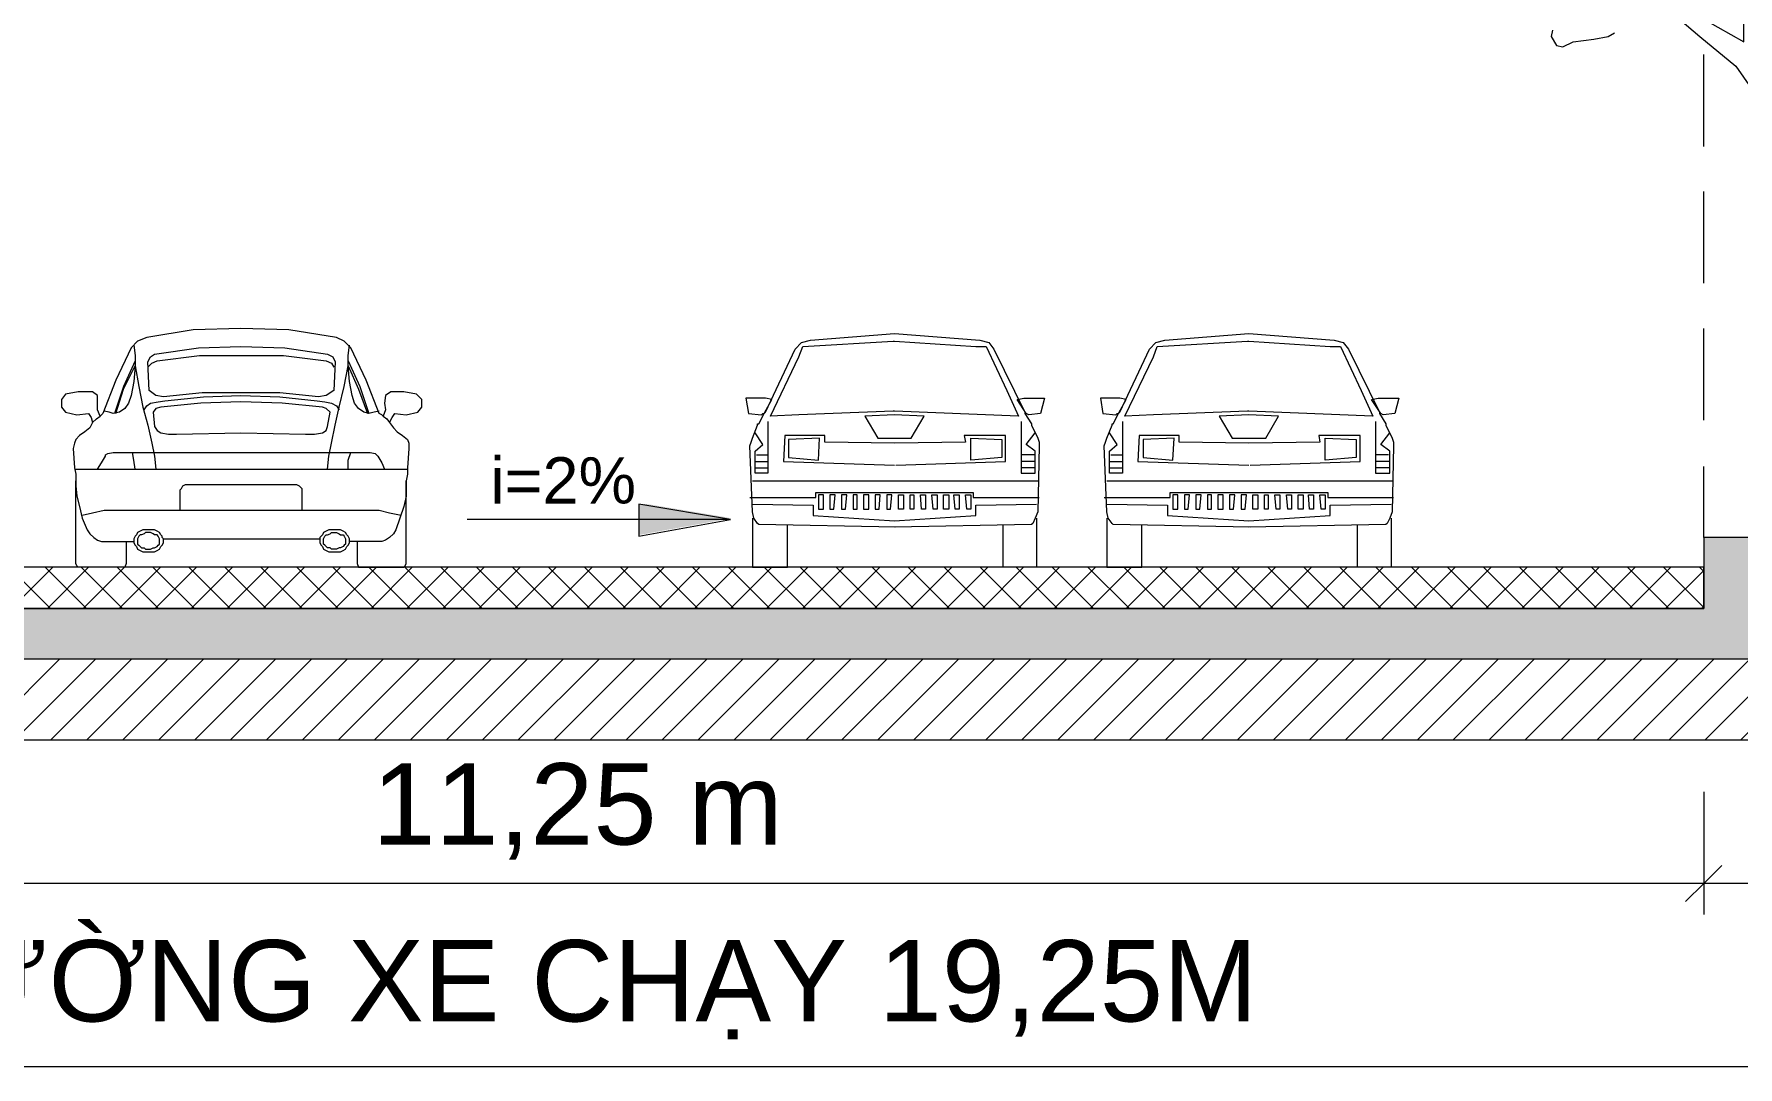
# Model space of a CAD drawing. Header units: millimetres. Extents: x 583747 to 595948, y 2304962 to 2309584.
# Drawn here: x 595637.26 to 595645.64, y 2306904.65 to 2306909.73 of the extents above; entities that cross this region are included whole.
import ezdxf

# ---------------------------------------------------------------- set-up
doc = ezdxf.new("R2010")
doc.units = ezdxf.units.MM
doc.layers.add('CPG_LU_VILLAS', color=7, linetype='Continuous', lineweight=5, true_color=0xff9d61)
doc.layers.add('PDF_Geometry', color=7, linetype='Continuous', true_color=0xeeefee)
doc.layers.add('PDF_Solid Fills', color=7, linetype='Continuous', true_color=0xffffff)
doc.layers.add('PDF_Text', color=7, linetype='Continuous')
doc.layers.add('xref.Luoi tang 1$0$KT-Kich thuoc', color=159, linetype='Continuous', lineweight=18)
doc.styles.add('PDF Arial', font='arial.ttf')

# ---------------------------------------------------------------- blocks, each defined once
blk = doc.blocks.new('1111111111111')
at = {"layer": 'PDF_Geometry', "color": 7, "lineweight": 9}
for points in [[(587223.8716, 2313300.992), (587223.878, 2313300.9603), (587223.8526, 2313300.9158), (587223.8208, 2313300.9095), (587223.77, 2313300.9349), (587223.7192, 2313300.9412), (587223.6684, 2313300.9476), (587223.5986, 2313300.9603), (587223.5669, 2313300.9793)], [(587223.3827, 2313301.2523), (587223.1224, 2313301.0428), (587222.9319, 2313300.9349), (587222.9319, 2313301.0936)], [(587223.3764, 2313301.1571), (587223.1478, 2313300.9603), (587222.97, 2313300.8143), (587222.8684, 2313300.6682), (587222.7478, 2313300.5476), (587222.6272, 2313300.2238), (587222.6145, 2313299.7603), (587222.6399, 2313299.2206), (587222.6272, 2313298.8397), (587222.6272, 2313298.4968)]]:
    blk.add_lwpolyline(points, dxfattribs=at)

msp = doc.modelspace()

# ---------------------------------------------------------------- hatches: boundary and pattern name
at = {"layer": 'CPG_LU_VILLAS'}
h = msp.add_hatch(dxfattribs=at)
h.set_pattern_fill('ANSI31', color=8)
h.set_pattern_definition([(45, (8393.86062, -6391.24092), (-0.088388347648, 0.088388347648), [])])
h.paths.add_polyline_path([(595633.8206, 2306907.1098), (595632.2206, 2306907.1098), (595632.2206, 2306906.9067), (595632.2206, 2306906.259), (595651.4706, 2306906.259), (595651.4706, 2306906.9194), (595651.3182, 2306906.9194), (595651.3182, 2306906.9575), (595651.3182, 2306907.1225), (595645.8706, 2306907.1098), (595645.8706, 2306906.9067), (595645.7182, 2306906.9067), (595645.7182, 2306906.659), (595633.9666, 2306906.659), (595633.9666, 2306906.9067), (595633.8206, 2306906.9067)])
h = msp.add_hatch(dxfattribs=at)
h.set_pattern_fill('ANSI37', color=8)
h.set_pattern_definition([(45, (8412.99662, -6391.24092), (-0.088388347648, 0.088388347648), []), (135, (8412.99662, -6391.24092), (-0.088388347648, -0.088388347648), [])])
h.paths.add_polyline_path([(595634.2206, 2306907.1098), (595634.2206, 2306906.9067), (595645.4706, 2306906.9067), (595645.4706, 2306907.1098)])
at = {"layer": 'PDF_Solid Fills', "transparency": 33554559}
for points in [[(595640.6549, 2306907.3575), (595640.2739, 2306907.4209), (595640.2358, 2306907.4209), (595640.2358, 2306907.2686), (595640.2739, 2306907.2749), (595640.3057, 2306907.2813), (595640.3438, 2306907.2876), (595640.3755, 2306907.294), (595640.4136, 2306907.3003), (595640.4454, 2306907.3067), (595640.4835, 2306907.313), (595640.5152, 2306907.3194), (595640.5533, 2306907.3257), (595640.585, 2306907.3321), (595640.6231, 2306907.3384), (595640.6866, 2306907.3511)], [(595645.4706, 2306907.2559), (595645.4706, 2306906.9067), (595634.2206, 2306906.9067), (595634.2206, 2306907.2559), (595633.9666, 2306907.2559), (595633.9666, 2306906.659), (595645.7182, 2306906.659), (595645.7182, 2306907.2559)]]:
    msp.add_hatch(color=7, dxfattribs=at).paths.add_polyline_path(points)

# ---------------------------------------------------------------- linework, layer by layer
at = {"layer": 'PDF_Geometry', "color": 7, "lineweight": 9}
for points in [[(595645.4706, 2306909.1797), (595645.4706, 2306909.6305)], [(595645.4706, 2306908.5067), (595645.4706, 2306908.9575)], [(595638.9787, 2306907.8527), (595638.9723, 2306907.859), (595638.9596, 2306907.8654), (595638.8962, 2306908.0305), (595638.82, 2306908.1892), (595638.7882, 2306908.2209), (595638.7501, 2306908.24), (595638.5152, 2306908.2781), (595638.2803, 2306908.2844), (595638.0454, 2306908.2781), (595637.8168, 2306908.24), (595637.7723, 2306908.2209), (595637.7406, 2306908.1892), (595637.6644, 2306908.0305), (595637.6009, 2306907.8654), (595637.5946, 2306907.859), (595637.5882, 2306907.8527)], [(595641.4993, 2306907.3067), (595640.8263, 2306907.3194), (595640.82, 2306907.3257), (595640.8009, 2306907.3511), (595640.7946, 2306907.3829), (595640.7819, 2306907.7067), (595640.7882, 2306907.7257), (595640.7946, 2306907.7448), (595640.82, 2306907.8083), (595640.82, 2306907.8146), (595640.8263, 2306907.8146), (595640.8517, 2306907.8654), (595640.8898, 2306907.9352), (595640.8581, 2306907.9416), (595640.7628, 2306907.9416), (595640.7755, 2306907.8654), (595640.839, 2306907.859), (595640.8454, 2306907.8654), (595640.8517, 2306907.8654), (595640.8581, 2306907.8717), (595641.0041, 2306908.1829), (595641.0358, 2306908.2146), (595641.0803, 2306908.2273), (595641.493, 2306908.259), (595641.912, 2306908.2273), (595641.9565, 2306908.2146), (595641.9819, 2306908.1829), (595642.1343, 2306907.8717), (595642.1343, 2306907.8654), (595642.166, 2306907.8146), (595642.166, 2306907.8083), (595642.1977, 2306907.7448), (595642.2041, 2306907.7257), (595642.2041, 2306907.7067), (595642.1977, 2306907.3829), (595642.185, 2306907.3511), (595642.1723, 2306907.3257), (595642.166, 2306907.3194), (595641.493, 2306907.3067)], [(595643.2414, 2306907.3067), (595642.5684, 2306907.3194), (595642.5621, 2306907.3257), (595642.543, 2306907.3511), (595642.5367, 2306907.3829), (595642.524, 2306907.7067), (595642.5303, 2306907.7257), (595642.5367, 2306907.7448), (595642.5621, 2306907.8083), (595642.5621, 2306907.8146), (595642.5684, 2306907.8146), (595642.5938, 2306907.8654), (595642.6319, 2306907.9352), (595642.6002, 2306907.9416), (595642.5049, 2306907.9416), (595642.5176, 2306907.8654), (595642.5811, 2306907.859), (595642.5875, 2306907.8654), (595642.5938, 2306907.8654), (595642.6002, 2306907.8717), (595642.7462, 2306908.1829), (595642.778, 2306908.2146), (595642.8224, 2306908.2273), (595643.2351, 2306908.259), (595643.6541, 2306908.2273), (595643.6986, 2306908.2146), (595643.724, 2306908.1829), (595643.8764, 2306907.8717), (595643.8764, 2306907.8654), (595643.9081, 2306907.8146), (595643.9081, 2306907.8083), (595643.9399, 2306907.7448), (595643.9462, 2306907.7257), (595643.9462, 2306907.7067), (595643.9399, 2306907.3829), (595643.9272, 2306907.3511), (595643.9145, 2306907.3257), (595643.9081, 2306907.3194), (595643.2351, 2306907.3067)], [(595645.4706, 2306907.8336), (595645.4706, 2306908.2844)], [(595637.7533, 2306908.2019), (595637.7596, 2306908.1511), (595637.7596, 2306908.1003), (595637.7533, 2306908.0241), (595637.7406, 2306907.9543), (595637.7279, 2306907.9162), (595637.7089, 2306907.8908), (595637.6835, 2306907.8717), (595637.6517, 2306907.8654), (595637.6327, 2306907.8717), (595637.6073, 2306907.8781)], [(595638.8073, 2306908.1257), (595638.8644, 2306907.9987), (595638.9089, 2306907.8654), (595638.8835, 2306907.8717), (595638.8581, 2306907.8908), (595638.839, 2306907.9162), (595638.8263, 2306907.9543), (595638.8136, 2306908.0241), (595638.8073, 2306908.1003), (595638.8073, 2306908.1511), (595638.8136, 2306908.2019)], [(595637.7596, 2306908.1257), (595637.7025, 2306907.9987), (595637.6581, 2306907.8654)], [(595637.6644, 2306907.8654), (595637.7025, 2306907.986), (595637.7596, 2306908.1003), (595637.7787, 2306907.9987), (595637.7977, 2306907.8971), (595637.8231, 2306907.8083), (595637.8422, 2306907.7194), (595637.8549, 2306907.6559), (595637.8612, 2306907.5924)], [(595637.8231, 2306908.094), (595637.8422, 2306908.113), (595637.8676, 2306908.1257), (595638.0771, 2306908.1511), (595638.2803, 2306908.1511), (595638.4898, 2306908.1511), (595638.6993, 2306908.1257), (595638.7247, 2306908.113), (595638.7374, 2306908.094)], [(595638.7057, 2306907.5924), (595638.712, 2306907.6559), (595638.7247, 2306907.7194), (595638.7438, 2306907.8083), (595638.7628, 2306907.8971), (595638.7882, 2306907.9987), (595638.8073, 2306908.1003), (595638.8581, 2306907.986), (595638.9025, 2306907.8654)], [(595637.8041, 2306907.8844), (595637.8168, 2306907.9035), (595637.8358, 2306907.9162), (595637.8739, 2306907.9225), (595637.9057, 2306907.9289), (595638.0962, 2306907.9479), (595638.2803, 2306907.9543), (595638.4708, 2306907.9479), (595638.6549, 2306907.9289), (595638.693, 2306907.9225), (595638.7247, 2306907.9162), (595638.7501, 2306907.9035), (595638.7628, 2306907.8844)], [(595638.9596, 2306907.8781), (595638.9343, 2306907.8717), (595638.9089, 2306907.8654)], [(595640.8708, 2306907.8273), (595640.8708, 2306907.5733), (595640.8073, 2306907.5733), (595640.8073, 2306907.6813), (595640.8454, 2306907.713), (595640.8073, 2306907.7702)], [(595642.1152, 2306907.8273), (595642.1152, 2306907.5733), (595642.185, 2306907.5733), (595642.185, 2306907.6813), (595642.1406, 2306907.713), (595642.185, 2306907.7702)], [(595642.6129, 2306907.8273), (595642.6129, 2306907.5733), (595642.5494, 2306907.5733), (595642.5494, 2306907.6813), (595642.5875, 2306907.713), (595642.5494, 2306907.7702)], [(595643.8573, 2306907.8273), (595643.8573, 2306907.5733), (595643.9272, 2306907.5733), (595643.9272, 2306907.6813), (595643.8827, 2306907.713), (595643.9272, 2306907.7702)], [(595637.5501, 2306907.8209), (595637.5374, 2306907.7956), (595637.512, 2306907.7765), (595637.4866, 2306907.7575), (595637.4676, 2306907.7384), (595637.4612, 2306907.7194), (595637.4549, 2306907.694), (595637.4612, 2306907.5987), (595637.4676, 2306907.567), (595637.4676, 2306907.5352)], [(595639.0104, 2306907.8209), (595639.0295, 2306907.7956), (595639.0485, 2306907.7765), (595639.0739, 2306907.7575), (595639.0993, 2306907.7384), (595639.1057, 2306907.7194), (595639.1057, 2306907.694), (595639.0993, 2306907.5987), (595639.0993, 2306907.567), (595639.093, 2306907.5352), (595639.093, 2306907.5225), (595639.093, 2306907.5098), (595639.093, 2306907.459), (595639.0803, 2306907.4083), (595639.0612, 2306907.3511), (595639.0422, 2306907.294), (595639.0295, 2306907.2749), (595639.0104, 2306907.2559), (595638.9914, 2306907.2432), (595638.9723, 2306907.2368), (595638.8517, 2306907.2368), (595638.8136, 2306907.2368), (595638.8136, 2306907.2495), (595638.8073, 2306907.2622), (595638.8009, 2306907.2686), (595638.7946, 2306907.2813), (595638.7819, 2306907.2876), (595638.7692, 2306907.294), (595638.7565, 2306907.294), (595638.7374, 2306907.294), (595638.7247, 2306907.294), (595638.712, 2306907.294), (595638.6993, 2306907.2876), (595638.6866, 2306907.2813), (595638.6803, 2306907.2686), (595638.6739, 2306907.2622), (595638.6676, 2306907.2559), (595638.6676, 2306907.2495), (595638.6676, 2306907.2432), (595638.6676, 2306907.2368), (595638.6676, 2306907.2305), (595638.6739, 2306907.2178), (595638.6803, 2306907.2114), (595638.6866, 2306907.1987), (595638.6993, 2306907.1924), (595638.712, 2306907.186), (595638.7247, 2306907.186), (595638.7374, 2306907.186), (595638.7565, 2306907.186), (595638.7692, 2306907.186), (595638.7819, 2306907.1924), (595638.7946, 2306907.1987), (595638.8009, 2306907.2114), (595638.8073, 2306907.2178), (595638.8136, 2306907.2305), (595638.8136, 2306907.2368)], [(595641.4993, 2306907.6114), (595642.039, 2306907.6305), (595642.039, 2306907.7575), (595641.8358, 2306907.7575), (595641.8422, 2306907.7257), (595641.493, 2306907.7194), (595641.1501, 2306907.7257), (595641.1501, 2306907.7575), (595640.9533, 2306907.7575), (595640.9469, 2306907.6305), (595641.493, 2306907.6114)], [(595643.2414, 2306907.6114), (595643.7811, 2306907.6305), (595643.7811, 2306907.7575), (595643.578, 2306907.7575), (595643.5843, 2306907.7257), (595643.2351, 2306907.7194), (595642.8922, 2306907.7257), (595642.8922, 2306907.7575), (595642.6954, 2306907.7575), (595642.6891, 2306907.6305), (595643.2351, 2306907.6114)], [(595637.5755, 2306907.5924), (595637.5946, 2306907.6241), (595637.6136, 2306907.6559), (595637.6136, 2306907.6622), (595637.6263, 2306907.6686), (595637.6517, 2306907.6749), (595637.6835, 2306907.6749), (595638.2803, 2306907.6749), (595638.8835, 2306907.6749), (595638.9152, 2306907.6749), (595638.9406, 2306907.6686), (595638.9469, 2306907.6622), (595638.9533, 2306907.6559), (595638.9723, 2306907.6241), (595638.985, 2306907.5924)], [(595637.7596, 2306907.5924), (595637.7533, 2306907.6368), (595637.7469, 2306907.6749)], [(595638.8073, 2306907.5924), (595638.8073, 2306907.6368), (595638.82, 2306907.6749)], [(595640.8136, 2306907.6622), (595640.8708, 2306907.6622)], [(595642.1787, 2306907.6622), (595642.1152, 2306907.6622)], [(595642.5557, 2306907.6622), (595642.6129, 2306907.6622)], [(595643.9208, 2306907.6622), (595643.8573, 2306907.6622)], [(595637.4676, 2306907.5924), (595638.2803, 2306907.5924), (595639.0993, 2306907.5924)], [(595640.8073, 2306907.6305), (595640.8708, 2306907.6305)], [(595640.8073, 2306907.5987), (595640.8708, 2306907.5987)], [(595642.185, 2306907.6305), (595642.1152, 2306907.6305)], [(595642.185, 2306907.5987), (595642.1152, 2306907.5987)], [(595642.5494, 2306907.6305), (595642.6129, 2306907.6305)], [(595642.5494, 2306907.5987), (595642.6129, 2306907.5987)], [(595643.9272, 2306907.6305), (595643.8573, 2306907.6305)], [(595643.9272, 2306907.5987), (595643.8573, 2306907.5987)], [(595645.4706, 2306907.2559), (595645.4706, 2306907.6051)], [(595637.9819, 2306907.3892), (595637.9819, 2306907.4844), (595637.9819, 2306907.4908), (595637.9882, 2306907.4971), (595637.9946, 2306907.5098), (595638.0073, 2306907.5162), (595638.2803, 2306907.5162), (595638.5533, 2306907.5162), (595638.566, 2306907.5098), (595638.5787, 2306907.4971), (595638.5787, 2306907.4908), (595638.5787, 2306907.4844), (595638.5787, 2306907.3892)], [(595638.8517, 2306907.2368), (595638.8517, 2306907.1289), (595638.8581, 2306907.1098), (595638.8644, 2306907.1098), (595639.0803, 2306907.1098), (595639.0866, 2306907.1162), (595639.093, 2306907.1289), (595639.093, 2306907.5352)], [(595640.7946, 2306907.5352), (595641.493, 2306907.5352), (595642.1977, 2306907.5352)], [(595642.5367, 2306907.5352), (595643.2351, 2306907.5352), (595643.9399, 2306907.5352)], [(595640.6866, 2306907.3448), (595640.2358, 2306907.4209), (595640.2358, 2306907.2622), (595640.6866, 2306907.3448), (595639.3914, 2306907.3448)], [(595640.7819, 2306907.4527), (595641.1057, 2306907.4527), (595641.1057, 2306907.4781), (595641.493, 2306907.4781), (595641.8803, 2306907.4781), (595641.8803, 2306907.4527), (595642.2041, 2306907.4527)], [(595640.7946, 2306907.4209), (595641.093, 2306907.4146), (595641.093, 2306907.3638), (595641.493, 2306907.3384), (595641.893, 2306907.3638), (595641.893, 2306907.4146), (595642.1914, 2306907.4209)], [(595642.524, 2306907.4527), (595642.8478, 2306907.4527), (595642.8478, 2306907.4781), (595643.2351, 2306907.4781), (595643.6224, 2306907.4781), (595643.6224, 2306907.4527), (595643.9462, 2306907.4527)], [(595642.5367, 2306907.4209), (595642.8351, 2306907.4146), (595642.8351, 2306907.3638), (595643.2351, 2306907.3384), (595643.6351, 2306907.3638), (595643.6351, 2306907.4146), (595643.9335, 2306907.4209)], [(595639.0676, 2306907.3638), (595639.0104, 2306907.3765), (595638.9596, 2306907.3892), (595638.2803, 2306907.3892), (595637.6073, 2306907.3892), (595637.5501, 2306907.3765), (595637.4993, 2306907.3638)], [(595640.7946, 2306907.3511), (595640.7946, 2306907.1098), (595640.966, 2306907.1098), (595640.966, 2306907.3194)], [(595642.1914, 2306907.3511), (595642.1914, 2306907.1098), (595642.0263, 2306907.1098), (595642.0263, 2306907.3194)], [(595642.5367, 2306907.3511), (595642.5367, 2306907.1098), (595642.7081, 2306907.1098), (595642.7081, 2306907.3194)], [(595643.9335, 2306907.3511), (595643.9335, 2306907.1098), (595643.7684, 2306907.1098), (595643.7684, 2306907.3194)], [(595637.8993, 2306907.2495), (595638.2803, 2306907.2495), (595638.6676, 2306907.2495)], [(595637.7152, 2306907.2368), (595637.7533, 2306907.2368)], [(595645.4706, 2306906.0051), (595645.4706, 2306905.5543), (595645.4706, 2306905.4019)], [(595651.6166, 2306905.5543), (595645.4706, 2306905.5543), (595634.2206, 2306905.5543), (595632.0682, 2306905.5543)], [(595651.6166, 2306904.6527), (595632.0682, 2306904.6527)]]:
    msp.add_lwpolyline(points, dxfattribs=at)
for points in [[(595638.4708, 2306907.967), (595638.2803, 2306907.967), (595638.0898, 2306907.967), (595637.8993, 2306907.9479), (595637.8612, 2306907.9543), (595637.8295, 2306907.9797), (595637.8231, 2306908.1194), (595637.8358, 2306908.1448), (595637.8549, 2306908.1575), (595638.0708, 2306908.1892), (595638.2803, 2306908.1956), (595638.4962, 2306908.1892), (595638.7057, 2306908.1575), (595638.7311, 2306908.1448), (595638.7438, 2306908.1194), (595638.7374, 2306907.9797), (595638.6993, 2306907.9543), (595638.6612, 2306907.9479)], [(595641.493, 2306908.2209), (595641.893, 2306908.1956), (595641.9438, 2306908.1956), (595642.0454, 2306907.9797), (595642.1025, 2306907.8527), (595641.493, 2306907.8781), (595641.4866, 2306907.8781), (595641.0231, 2306907.859), (595640.8835, 2306907.8527), (595641.0231, 2306908.1448), (595641.0422, 2306908.1956), (595641.4866, 2306908.2209)], [(595643.2351, 2306908.2209), (595643.6351, 2306908.1956), (595643.6859, 2306908.1956), (595643.7875, 2306907.9797), (595643.8446, 2306907.8527), (595643.2351, 2306907.8781), (595643.2287, 2306907.8781), (595642.7653, 2306907.859), (595642.6256, 2306907.8527), (595642.7653, 2306908.1448), (595642.7843, 2306908.1956), (595643.2287, 2306908.2209)], [(595637.5692, 2306907.84), (595637.5882, 2306907.8527), (595637.5755, 2306907.8844), (595637.5755, 2306907.9162), (595637.5755, 2306907.9543), (595637.5501, 2306907.9733), (595637.4803, 2306907.9733), (595637.4168, 2306907.9606), (595637.3977, 2306907.9352), (595637.3977, 2306907.8971), (595637.4168, 2306907.8717), (595637.4739, 2306907.859), (595637.5311, 2306907.8654), (595637.5438, 2306907.8463), (595637.5501, 2306907.8209)], [(595638.6993, 2306907.7829), (595638.7057, 2306907.8019), (595638.7184, 2306907.8717), (595638.6993, 2306907.8908), (595638.6803, 2306907.8971), (595638.4835, 2306907.9162), (595638.2803, 2306907.9225), (595638.0835, 2306907.9162), (595637.8866, 2306907.8971), (595637.8612, 2306907.8908), (595637.8485, 2306907.8717), (595637.8549, 2306907.8019), (595637.8676, 2306907.7829), (595637.8866, 2306907.7702), (595637.9247, 2306907.7638), (595637.9628, 2306907.7638), (595638.2803, 2306907.7702), (595638.5977, 2306907.7638), (595638.6422, 2306907.7638), (595638.6803, 2306907.7702)], [(595638.9787, 2306907.8527), (595638.9977, 2306907.84), (595639.0104, 2306907.8209), (595639.0231, 2306907.8463), (595639.0358, 2306907.8654), (595639.093, 2306907.859), (595639.1501, 2306907.8717), (595639.1692, 2306907.8971), (595639.1692, 2306907.9352), (595639.1438, 2306907.9606), (595639.0803, 2306907.9733), (595639.0168, 2306907.9733), (595638.9914, 2306907.9543), (595638.985, 2306907.9162), (595638.9914, 2306907.8844)], [(595642.2104, 2306907.8654), (595642.1533, 2306907.859), (595642.1406, 2306907.8654), (595642.0962, 2306907.9352), (595642.1279, 2306907.9416), (595642.2295, 2306907.9416)], [(595643.9526, 2306907.8654), (595643.8954, 2306907.859), (595643.8827, 2306907.8654), (595643.8383, 2306907.9352), (595643.87, 2306907.9416), (595643.9716, 2306907.9416)], [(595641.493, 2306907.859), (595641.3469, 2306907.8527), (595641.4104, 2306907.7448), (595641.493, 2306907.7448), (595641.5755, 2306907.7448), (595641.639, 2306907.8527)], [(595643.2351, 2306907.859), (595643.0891, 2306907.8527), (595643.1526, 2306907.7448), (595643.2351, 2306907.7448), (595643.3176, 2306907.7448), (595643.3811, 2306907.8527)], [(595641.1247, 2306907.7448), (595640.9723, 2306907.7384), (595640.9723, 2306907.6495), (595641.1184, 2306907.6368)], [(595641.8676, 2306907.7448), (595642.02, 2306907.7384), (595642.02, 2306907.6495), (595641.8676, 2306907.6368)], [(595642.8668, 2306907.7448), (595642.7145, 2306907.7384), (595642.7145, 2306907.6495), (595642.8605, 2306907.6368)], [(595643.6097, 2306907.7448), (595643.7621, 2306907.7384), (595643.7621, 2306907.6495), (595643.6097, 2306907.6368)], [(595637.7152, 2306907.2368), (595637.7152, 2306907.1289), (595637.7089, 2306907.1098), (595637.6962, 2306907.1098), (595637.4803, 2306907.1098), (595637.4739, 2306907.1162), (595637.4676, 2306907.1289), (595637.4676, 2306907.5352), (595637.4676, 2306907.5225), (595637.4676, 2306907.5098), (595637.4739, 2306907.459), (595637.4866, 2306907.4083), (595637.4993, 2306907.3511), (595637.5247, 2306907.294), (595637.5374, 2306907.2749), (595637.5565, 2306907.2559), (595637.5755, 2306907.2432), (595637.5946, 2306907.2368)], [(595641.1438, 2306907.4654), (595641.1184, 2306907.4654), (595641.1184, 2306907.3956), (595641.1438, 2306907.3956)], [(595641.2009, 2306907.4654), (595641.1755, 2306907.4654), (595641.1755, 2306907.3956), (595641.1946, 2306907.3956)], [(595641.2581, 2306907.4654), (595641.2327, 2306907.4654), (595641.2327, 2306907.3956), (595641.2517, 2306907.3956)], [(595641.3089, 2306907.4654), (595641.2898, 2306907.4654), (595641.2898, 2306907.3956), (595641.3089, 2306907.3956)], [(595641.366, 2306907.4654), (595641.3406, 2306907.4654), (595641.3406, 2306907.3956), (595641.366, 2306907.3956)], [(595641.4231, 2306907.4654), (595641.3977, 2306907.4654), (595641.3977, 2306907.3956), (595641.4168, 2306907.3956)], [(595641.4803, 2306907.4654), (595641.4549, 2306907.4654), (595641.4549, 2306907.3956), (595641.4739, 2306907.3956)], [(595641.512, 2306907.4654), (595641.5374, 2306907.4654), (595641.5374, 2306907.3956), (595641.512, 2306907.3956)], [(595641.5692, 2306907.4654), (595641.5882, 2306907.4654), (595641.5882, 2306907.3956), (595641.5692, 2306907.3956)], [(595641.62, 2306907.4654), (595641.6454, 2306907.4654), (595641.6454, 2306907.3956), (595641.6263, 2306907.3956)], [(595641.6771, 2306907.4654), (595641.7025, 2306907.4654), (595641.7025, 2306907.3956), (595641.6835, 2306907.3956)], [(595641.7343, 2306907.4654), (595641.7596, 2306907.4654), (595641.7596, 2306907.3956), (595641.7343, 2306907.3956)], [(595641.785, 2306907.4654), (595641.8104, 2306907.4654), (595641.8104, 2306907.3956), (595641.7914, 2306907.3956)], [(595641.8422, 2306907.4654), (595641.8676, 2306907.4654), (595641.8676, 2306907.3956), (595641.8485, 2306907.3956)], [(595642.8859, 2306907.4654), (595642.8605, 2306907.4654), (595642.8605, 2306907.3956), (595642.8859, 2306907.3956)], [(595642.943, 2306907.4654), (595642.9176, 2306907.4654), (595642.9176, 2306907.3956), (595642.9367, 2306907.3956)], [(595643.0002, 2306907.4654), (595642.9748, 2306907.4654), (595642.9748, 2306907.3956), (595642.9938, 2306907.3956)], [(595643.051, 2306907.4654), (595643.0319, 2306907.4654), (595643.0319, 2306907.3956), (595643.051, 2306907.3956)], [(595643.1081, 2306907.4654), (595643.0827, 2306907.4654), (595643.0827, 2306907.3956), (595643.1081, 2306907.3956)], [(595643.1653, 2306907.4654), (595643.1399, 2306907.4654), (595643.1399, 2306907.3956), (595643.1589, 2306907.3956)], [(595643.2224, 2306907.4654), (595643.197, 2306907.4654), (595643.197, 2306907.3956), (595643.216, 2306907.3956)], [(595643.2541, 2306907.4654), (595643.2795, 2306907.4654), (595643.2795, 2306907.3956), (595643.2541, 2306907.3956)], [(595643.3113, 2306907.4654), (595643.3303, 2306907.4654), (595643.3303, 2306907.3956), (595643.3113, 2306907.3956)], [(595643.3621, 2306907.4654), (595643.3875, 2306907.4654), (595643.3875, 2306907.3956), (595643.3684, 2306907.3956)], [(595643.4192, 2306907.4654), (595643.4446, 2306907.4654), (595643.4446, 2306907.3956), (595643.4256, 2306907.3956)], [(595643.4764, 2306907.4654), (595643.5018, 2306907.4654), (595643.5018, 2306907.3956), (595643.4764, 2306907.3956)], [(595643.5272, 2306907.4654), (595643.5526, 2306907.4654), (595643.5526, 2306907.3956), (595643.5335, 2306907.3956)], [(595643.5843, 2306907.4654), (595643.6097, 2306907.4654), (595643.6097, 2306907.3956), (595643.5907, 2306907.3956)], [(595645.7182, 2306906.659), (595645.7182, 2306906.9067), (595645.8706, 2306906.9067), (595645.8706, 2306907.1098), (595651.3182, 2306907.1225), (595651.3182, 2306906.9194), (595651.4706, 2306906.9194), (595651.4706, 2306906.259), (595632.2206, 2306906.259), (595632.2206, 2306906.9067), (595632.373, 2306906.9067), (595632.373, 2306907.1098), (595633.8206, 2306907.1098), (595633.8206, 2306906.9067), (595633.9666, 2306906.9067), (595633.9666, 2306907.2559), (595632.2206, 2306907.2559), (595632.2206, 2306906.9067), (595632.373, 2306906.9067), (595632.373, 2306907.1098), (595633.8206, 2306907.1098), (595633.8206, 2306906.9067), (595633.9666, 2306906.9067), (595633.9666, 2306906.659)], [(595633.9666, 2306907.2559), (595633.9666, 2306906.659), (595645.7182, 2306906.659), (595645.7182, 2306907.2559), (595645.4706, 2306907.2559), (595645.4706, 2306906.9067), (595634.2206, 2306906.9067), (595634.2206, 2306907.2559)], [(595637.8993, 2306907.2495), (595637.893, 2306907.2559), (595637.893, 2306907.2622), (595637.8866, 2306907.2686), (595637.8803, 2306907.2813), (595637.8676, 2306907.2876), (595637.8549, 2306907.294), (595637.8422, 2306907.294), (595637.8231, 2306907.294), (595637.8104, 2306907.294), (595637.7977, 2306907.294), (595637.785, 2306907.2876), (595637.7723, 2306907.2813), (595637.766, 2306907.2686), (595637.7596, 2306907.2622), (595637.7533, 2306907.2495), (595637.7533, 2306907.2368), (595637.7533, 2306907.2305), (595637.7596, 2306907.2178), (595637.766, 2306907.2114), (595637.7723, 2306907.1987), (595637.785, 2306907.1924), (595637.7977, 2306907.186), (595637.8104, 2306907.186), (595637.8231, 2306907.186), (595637.8422, 2306907.186), (595637.8549, 2306907.186), (595637.8676, 2306907.1924), (595637.8803, 2306907.1987), (595637.8866, 2306907.2114), (595637.893, 2306907.2178), (595637.8993, 2306907.2305), (595637.8993, 2306907.2368), (595637.8993, 2306907.2432)], [(595637.7723, 2306907.2368), (595637.7723, 2306907.2305), (595637.7723, 2306907.2241), (595637.7787, 2306907.2178), (595637.785, 2306907.2114), (595637.7914, 2306907.2051), (595637.8041, 2306907.2051), (595637.8104, 2306907.1987), (595637.8231, 2306907.1987), (595637.8358, 2306907.1987), (595637.8485, 2306907.2051), (595637.8549, 2306907.2051), (595637.8676, 2306907.2114), (595637.8739, 2306907.2178), (595637.8803, 2306907.2241), (595637.8803, 2306907.2305), (595637.8803, 2306907.2368), (595637.8803, 2306907.2495), (595637.8739, 2306907.2622), (595637.8676, 2306907.2686), (595637.8549, 2306907.2686), (595637.8485, 2306907.2749), (595637.8358, 2306907.2813), (595637.8231, 2306907.2813), (595637.8104, 2306907.2813), (595637.8041, 2306907.2749), (595637.7914, 2306907.2686), (595637.785, 2306907.2686), (595637.7787, 2306907.2622), (595637.7723, 2306907.2495)], [(595638.7946, 2306907.2368), (595638.7946, 2306907.2305), (595638.7946, 2306907.2241), (595638.7882, 2306907.2178), (595638.7819, 2306907.2114), (595638.7692, 2306907.2051), (595638.7628, 2306907.2051), (595638.7501, 2306907.1987), (595638.7374, 2306907.1987), (595638.7247, 2306907.1987), (595638.7184, 2306907.2051), (595638.7057, 2306907.2051), (595638.6993, 2306907.2114), (595638.693, 2306907.2178), (595638.6866, 2306907.2241), (595638.6866, 2306907.2305), (595638.6866, 2306907.2368), (595638.6866, 2306907.2495), (595638.693, 2306907.2622), (595638.6993, 2306907.2686), (595638.7057, 2306907.2686), (595638.7184, 2306907.2749), (595638.7247, 2306907.2813), (595638.7374, 2306907.2813), (595638.7501, 2306907.2813), (595638.7628, 2306907.2749), (595638.7692, 2306907.2686), (595638.7819, 2306907.2686), (595638.7882, 2306907.2622), (595638.7946, 2306907.2495)], [(595645.4706, 2306906.9067), (595645.4706, 2306907.1098), (595634.2206, 2306907.1098), (595634.2206, 2306906.9067)]]:
    msp.add_lwpolyline(points, close=True, dxfattribs=at)
at = {"layer": 'PDF_Geometry', "color": 7, "lineweight": 18}
for points in [[(595651.4706, 2306907.2559), (595651.4706, 2306906.259), (595632.2206, 2306906.259), (595632.2206, 2306907.2559), (595632.2206, 2306906.9067), (595632.373, 2306906.9067), (595632.373, 2306907.1098), (595633.8206, 2306907.1098), (595633.8206, 2306906.9067), (595633.9666, 2306906.9067), (595633.9666, 2306907.2559), (595633.9666, 2306906.659), (595645.7182, 2306906.659), (595645.7182, 2306907.2559), (595645.4706, 2306907.2559), (595645.4706, 2306906.9067), (595634.2206, 2306906.9067), (595634.2206, 2306907.2559), (595633.9666, 2306907.2559), (595632.2206, 2306907.2559)], [(595645.4706, 2306907.1098), (595634.2206, 2306907.1098)]]:
    msp.add_lwpolyline(points, dxfattribs=at)
at = {"layer": 'PDF_Geometry', "color": 7, "lineweight": 20}
msp.add_lwpolyline([(595645.3817, 2306905.4654), (595645.4706, 2306905.5543), (595645.5595, 2306905.6432)], dxfattribs=at)

# ---------------------------------------------------------------- block references
at = {"layer": 'xref.Luoi tang 1$0$KT-Kich thuoc', "xscale": -1}
msp.add_blockref('1111111111111', (1182868.5994, -6391.2409), dxfattribs=at)

# ---------------------------------------------------------------- texts
at = {"layer": 'PDF_Text', "attachment_point": 7, "style": 'PDF Arial'}
for s, insert, char_height in [('i=2%', (595639.5057, 2306907.4211), 0.22794), ('11,25 m', (595638.9254, 2306905.6718), 0.4), ('ĐƯỜNG XE CHẠY 19,25M', (595636.4534, 2306904.7881), 0.4)]:
    msp.add_mtext(s, dxfattribs=dict(at, insert=insert, char_height=char_height))

doc.saveas('drawing.dxf')
